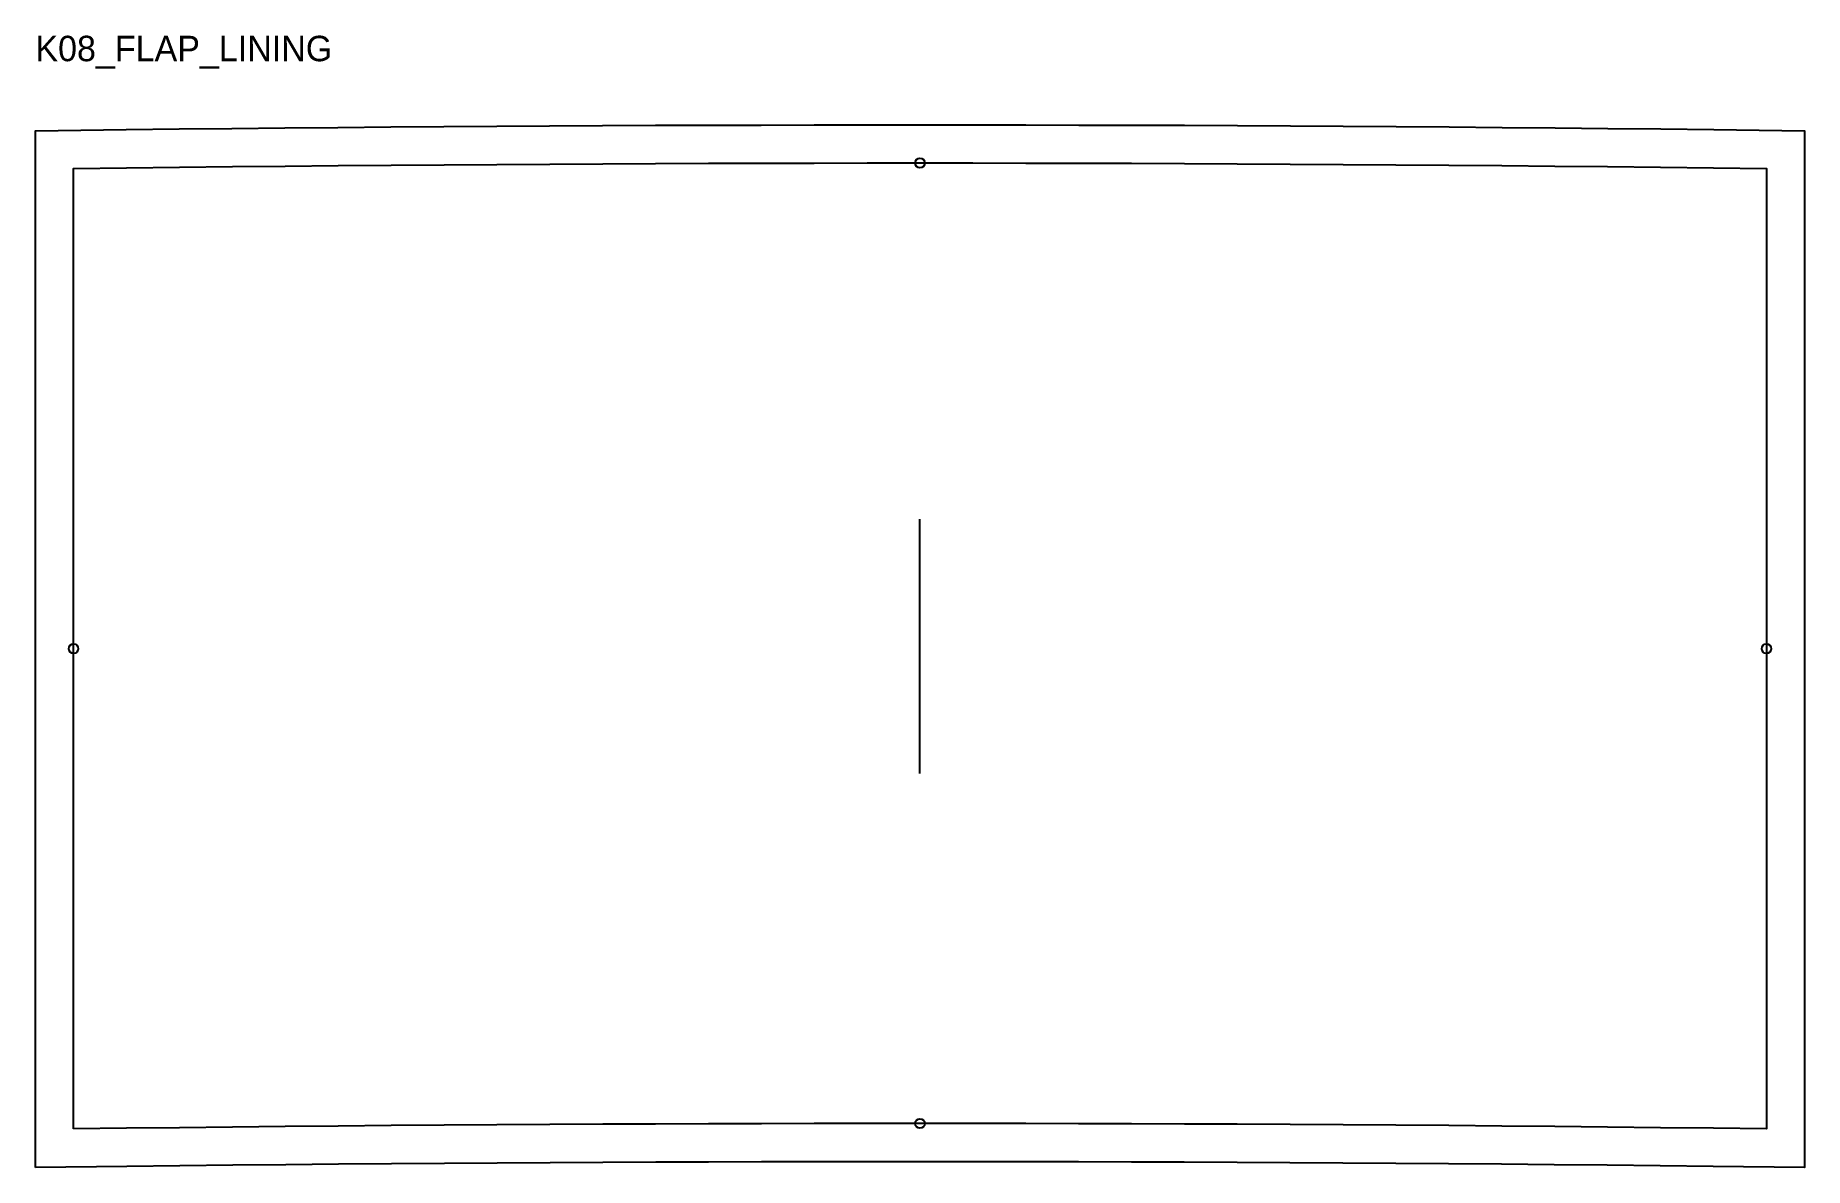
# Model space of a CAD drawing. Header units: millimetres. Extents: x -12 to 544, y -12 to 344.
import ezdxf

# ---------------------------------------------------------------- set-up
doc = ezdxf.new("R2010")
doc.units = ezdxf.units.MM
for name, color, linetype in [('CUT', 1, 'Continuous'), ('GRAIN', 3, 'Continuous'), ('ID', 7, 'Continuous'), ('NOTCH', 2, 'Continuous'), ('SEAM', 5, 'Continuous')]:
    doc.layers.add(name, color=color, linetype=linetype)

msp = doc.modelspace()

# ---------------------------------------------------------------- linework, layer by layer
at = {"layer": 'CUT'}
msp.add_lwpolyline([(-12, -12.15), (-12, 25.17), (-12, 50.34), (-12, 75.51), (-12, 100.68), (-12, 125.86), (-12, 151.03), (-12, 176.2), (-12, 201.37), (-12, 226.54), (-12, 251.71), (-12, 276.88), (-12, 313.91), (16.5, 314.26), (33.16, 314.46), (49.82, 314.64), (66.47, 314.81), (83.12, 314.96), (99.76, 315.1), (116.41, 315.23), (133.05, 315.34), (149.69, 315.44), (166.33, 315.53), (182.97, 315.61), (199.61, 315.67), (216.24, 315.71), (232.88, 315.75), (249.51, 315.77), (266.15, 315.77), (282.78, 315.77), (299.42, 315.75), (316.05, 315.71), (332.69, 315.67), (349.33, 315.61), (365.96, 315.53), (382.6, 315.44), (399.24, 315.34), (415.89, 315.23), (432.53, 315.1), (449.18, 314.96), (465.83, 314.81), (482.48, 314.64), (499.14, 314.46), (515.79, 314.26), (544.31, 313.91), (544.31, 276.88), (544.31, 251.71), (544.31, 226.54), (544.31, 201.37), (544.31, 176.2), (544.31, 151.03), (544.31, 125.86), (544.31, 100.68), (544.31, 75.51), (544.31, 50.34), (544.31, 25.17), (544.31, -12.15), (515.51, -11.79), (498.87, -11.6), (482.23, -11.42), (465.6, -11.25), (448.97, -11.09), (432.34, -10.95), (415.72, -10.82), (399.09, -10.71), (382.47, -10.61), (365.85, -10.52), (349.23, -10.45), (332.62, -10.39), (316, -10.34), (299.38, -10.31), (282.77, -10.29), (266.15, -10.28), (249.54, -10.29), (232.92, -10.31), (216.31, -10.34), (199.69, -10.39), (183.07, -10.45), (166.45, -10.52), (149.83, -10.61), (133.21, -10.71), (116.59, -10.82), (99.96, -10.95), (83.33, -11.09), (66.7, -11.25), (50.07, -11.42), (33.44, -11.6), (16.8, -11.79), (-12, -12.15)], close=True, dxfattribs=at)
at = {"layer": 'GRAIN'}
msp.add_line((266.15, 111.81), (266.15, 191.81), dxfattribs=at)
at = {"layer": 'NOTCH'}
for centre in [(266.15, 303.77), (0, 151.03), (532.31, 151.03), (266.15, 1.72)]:
    msp.add_circle(centre, 1.5, dxfattribs=at)
at = {"layer": 'SEAM'}
msp.add_lwpolyline([(0, 0), (0, 25.17), (0, 50.34), (0, 75.51), (0, 100.68), (0, 125.86), (0, 151.03), (0, 176.2), (0, 201.37), (0, 226.54), (0, 251.71), (0, 276.88), (0, 302.05), (16.65, 302.26), (33.3, 302.46), (49.95, 302.64), (66.59, 302.81), (83.23, 302.96), (99.87, 303.1), (116.5, 303.23), (133.13, 303.34), (149.77, 303.44), (166.39, 303.53), (183.02, 303.61), (199.65, 303.67), (216.28, 303.71), (232.9, 303.75), (249.53, 303.77), (266.15, 303.77), (282.78, 303.77), (299.4, 303.75), (316.03, 303.71), (332.66, 303.67), (349.28, 303.61), (365.91, 303.53), (382.54, 303.44), (399.17, 303.34), (415.8, 303.23), (432.44, 303.1), (449.08, 302.96), (465.72, 302.81), (482.36, 302.64), (499.01, 302.46), (515.65, 302.26), (532.31, 302.05), (532.31, 276.88), (532.31, 251.71), (532.31, 226.54), (532.31, 201.37), (532.31, 176.2), (532.31, 151.03), (532.31, 125.86), (532.31, 100.68), (532.31, 75.51), (532.31, 50.34), (532.31, 25.17), (532.31, 0), (515.65, 0.21), (499.01, 0.4), (482.36, 0.58), (465.72, 0.75), (449.08, 0.91), (432.44, 1.05), (415.8, 1.18), (399.17, 1.29), (382.54, 1.39), (365.91, 1.48), (349.28, 1.55), (332.66, 1.61), (316.03, 1.66), (299.4, 1.69), (282.78, 1.71), (266.15, 1.72), (249.53, 1.71), (232.9, 1.69), (216.28, 1.66), (199.65, 1.61), (183.02, 1.55), (166.39, 1.48), (149.77, 1.39), (133.13, 1.29), (116.5, 1.18), (99.87, 1.05), (83.23, 0.91), (66.59, 0.75), (49.95, 0.58), (33.3, 0.4), (16.65, 0.21)], close=True, dxfattribs=at)

# ---------------------------------------------------------------- texts
at = {"layer": 'ID'}
msp.add_text('K08_FLAP_LINING', height=8, dxfattribs=at).set_placement((-12, 335.77))

doc.saveas('drawing.dxf')
